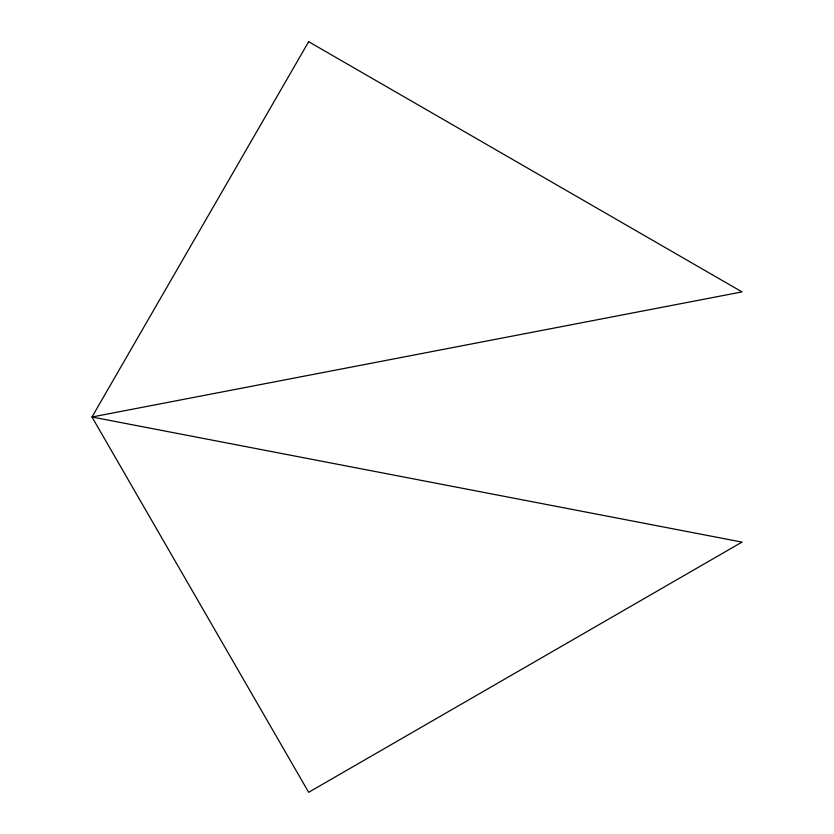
<?xml version="1.0" encoding="UTF-8"?>
<svg xmlns="http://www.w3.org/2000/svg" width="834" height="834" viewBox="0 0 834 834"><rect width="100%" height="100%" fill="white"/><g stroke="black" fill="none" stroke-linecap="round" stroke-linejoin="round"><path stroke-width="1.25" d="M308.663 41.7L91.98 417L308.663 792.3L742.02 542.1L91.98 417L742.02 291.9L308.663 41.7"/></g></svg>
